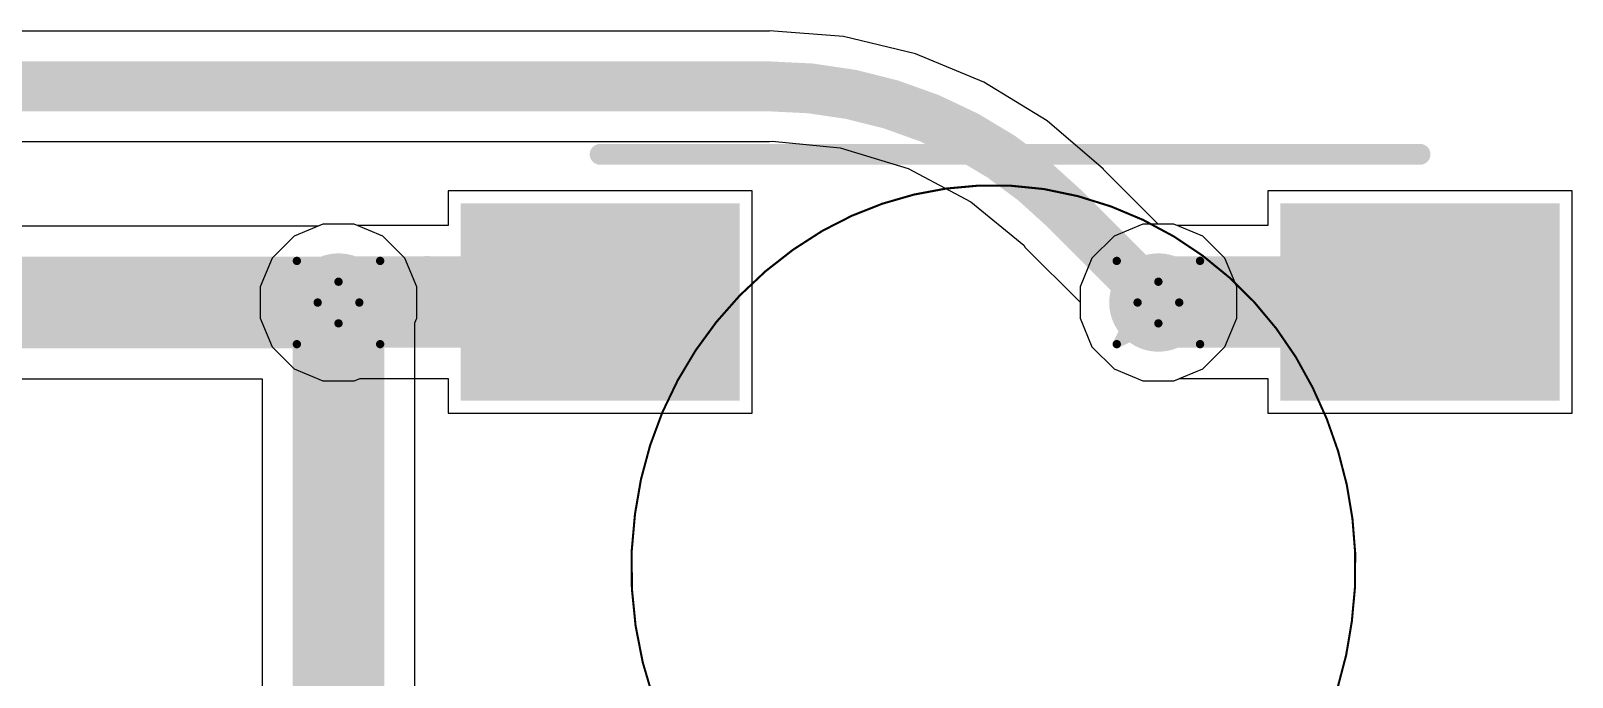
# Model space of a CAD drawing. Header units: inches. Extents: x -11 to 1110, y -7 to 455.
# Drawn here: x 470.31 to 479.71, y 214.68 to 218.63 of the extents above; entities that cross this region are included whole.
import ezdxf

# ---------------------------------------------------------------- set-up
doc = ezdxf.new("R2010")
doc.units = ezdxf.units.IN
for name, color, linetype in [('Bottom Layer', 5, 'Continuous'), ('Drill Drawing', 1, 'Continuous'), ('Mechanical 7', 56, 'Continuous'), ('Top Layer', 1, 'Continuous'), ('Top Overlay', 2, 'Continuous'), ('Top Paste', 8, 'Continuous'), ('Top Solder', 216, 'Continuous'), ('Via Holes', 16, 'Continuous')]:
    doc.layers.add(name, color=color, linetype=linetype)

msp = doc.modelspace()

# ---------------------------------------------------------------- hatches: boundary and pattern name
at = {"layer": 'Bottom Layer'}
h = msp.add_hatch(color=5, dxfattribs=at)
edge = h.paths.add_edge_path()
edge.add_arc((472.1828, 216.969), 0.3, 0, 360)
h = msp.add_hatch(color=5, dxfattribs=at)
edge = h.paths.add_edge_path()
edge.add_arc((477.1828, 216.969), 0.3, 0, 360)
at = {"layer": 'Top Layer'}
for points in [[(473.0284, 217.4724), (474.5284, 217.4724), (474.5284, 216.4724), (473.0284, 216.4724)], [(479.5284, 216.4724), (478.0284, 216.4724), (478.0284, 217.4724), (479.5284, 217.4724)]]:
    msp.add_hatch(color=1, dxfattribs=at).paths.add_polyline_path(points)
h = msp.add_hatch(color=1, dxfattribs=at)
edge = h.paths.add_edge_path()
edge.add_arc((472.1828, 216.969), 0.3, 0, 360)
h = msp.add_hatch(color=1, dxfattribs=at)
edge = h.paths.add_edge_path()
edge.add_arc((477.1828, 216.969), 0.3, 0, 360)
at = {"layer": 'Top Paste'}
for points in [[(473.0284, 217.4724), (474.5284, 217.4724), (474.5284, 216.4724), (473.0284, 216.4724)], [(479.5284, 216.4724), (478.0284, 216.4724), (478.0284, 217.4724), (479.5284, 217.4724)]]:
    msp.add_hatch(color=8, dxfattribs=at).paths.add_polyline_path(points)
at = {"layer": 'Top Solder'}
for points in [[(472.9268, 217.574), (474.63, 217.574), (474.63, 216.3708), (472.9268, 216.3708)], [(479.63, 216.3708), (477.9268, 216.3708), (477.9268, 217.574), (479.63, 217.574)]]:
    msp.add_hatch(color=216, dxfattribs=at).paths.add_polyline_path(points)
at = {"layer": 'Via Holes'}
h = msp.add_hatch(color=7, dxfattribs=at)
edge = h.paths.add_edge_path()
edge.add_arc((472.1828, 216.969), 0.15, 0, 360)
h = msp.add_hatch(color=7, dxfattribs=at)
edge = h.paths.add_edge_path()
edge.add_arc((477.1828, 216.969), 0.15, 0, 360)

# ---------------------------------------------------------------- linework, layer by layer
at = {"layer": 'Bottom Layer'}
for p, q in [((474.8121, 218.6243), (466.6259, 218.6243)), ((475.2625, 218.5912), (474.8121, 218.6267)), ((474.8121, 218.6267), (474.8121, 218.6243)), ((475.7018, 218.4858), (475.2625, 218.5912)), ((476.1191, 218.3129), (475.7018, 218.4858)), ((476.5044, 218.0768), (476.1191, 218.3129)), ((476.8479, 217.7834), (476.5044, 218.0768)), ((466.6259, 217.9509), (474.8121, 217.9509)), ((474.8121, 217.9509), (474.8269, 217.9539)), ((474.8269, 217.9539), (475.2428, 217.9129)), ((475.2428, 217.9129), (475.6569, 217.7873)), ((475.6569, 217.7873), (476.0386, 217.5833)), ((476.8462, 217.7817), (476.8479, 217.7834)), ((477.1811, 217.4468), (476.8462, 217.7817)), ((476.0386, 217.5833), (476.3617, 217.3181)), ((472.0596, 217.4352), (464.0665, 217.4352)), ((472.0877, 217.4468), (472.0596, 217.4352)), ((472.2778, 217.4468), (472.0877, 217.4468)), ((472.4534, 217.3741), (472.2778, 217.4468)), ((477.2778, 217.4468), (477.1811, 217.4468)), ((477.4534, 217.3741), (477.2778, 217.4468)), ((472.5878, 217.2397), (472.4534, 217.3741)), ((477.5878, 217.2397), (477.4534, 217.3741)), ((472.6606, 217.064), (472.5878, 217.2397)), ((476.3617, 217.3181), (476.3701, 217.3056)), ((476.3701, 217.3056), (476.705, 216.9707)), ((477.6606, 217.064), (477.5878, 217.2397)), ((472.6606, 216.874), (472.6606, 217.064)), ((477.6606, 216.874), (477.6606, 217.064)), ((476.705, 216.9707), (476.705, 216.874)), ((472.6489, 216.8459), (472.6606, 216.874)), ((476.705, 216.874), (476.7777, 216.6984)), ((477.5878, 216.6984), (477.6606, 216.874)), ((472.6489, 203.6447), (472.6489, 216.8459)), ((476.7777, 216.6984), (476.9121, 216.564)), ((477.4534, 216.564), (477.5878, 216.6984)), ((464.0665, 216.5029), (471.7166, 216.5029)), ((471.7166, 216.5029), (471.7166, 203.6447)), ((476.9121, 216.564), (477.0877, 216.4912)), ((477.0877, 216.4912), (477.2778, 216.4912)), ((477.2778, 216.4912), (477.4534, 216.564))]:
    msp.add_line(p, q, dxfattribs=at)
for points in [[(466.6259, 218.2876, 0.3048, 0.3048, 0), (474.8121, 218.2876, 0.3048, 0.3048, 0)], [(474.8121, 218.2876, 0.3048, 0.3048, -0.198912), (476.6081, 217.5437, 0.3048, 0.3048, 0)], [(476.6081, 217.5437, 0.3048, 0.3048, 0), (477.1828, 216.969, 0.3048, 0.3048, 0)], [(464.0665, 216.969, 0.5588, 0.5588, 0), (472.1828, 216.969, 0.5588, 0.5588, 0)], [(472.1828, 203.6447, 0.5588, 0.5588, 0), (472.1828, 216.969, 0.5588, 0.5588, 0)]]:
    msp.add_lwpolyline(points, format="xyseb", dxfattribs=at)
for points in [[(474.7359, 218.2876, 0.1524, 0.1524, 1), (474.8883, 218.2876, 0.1524, 0.1524, 1)], [(474.7359, 218.2876, 0.1524, 0.1524, 1), (474.8883, 218.2876, 0.1524, 0.1524, 1)], [(476.5319, 217.5437, 0.1524, 0.1524, 1), (476.6843, 217.5437, 0.1524, 0.1524, 1)], [(476.5319, 217.5437, 0.1524, 0.1524, 1), (476.6843, 217.5437, 0.1524, 0.1524, 1)], [(472.0431, 216.969, 0.2794, 0.2794, 1), (472.3225, 216.969, 0.2794, 0.2794, 1)], [(472.0431, 216.969, 0.2794, 0.2794, 1), (472.3225, 216.969, 0.2794, 0.2794, 1)], [(477.1066, 216.969, 0.1524, 0.1524, 1), (477.259, 216.969, 0.1524, 0.1524, 1)]]:
    msp.add_lwpolyline(points, format="xyseb", close=True, dxfattribs=at)
at = {"layer": 'Drill Drawing'}
for points in [[(471.9288, 217.223, 0.0508, 0.0508, 0), (472.1828, 217.096, 0.0508, 0.0508, 0)], [(471.9288, 217.223, 0.0508, 0.0508, 0), (472.0558, 216.969, 0.0508, 0.0508, 0)], [(472.1828, 217.096, 0.0508, 0.0508, 0), (472.4368, 217.223, 0.0508, 0.0508, 0)], [(472.3098, 216.969, 0.0508, 0.0508, 0), (472.4368, 217.223, 0.0508, 0.0508, 0)], [(476.9288, 217.223, 0.0508, 0.0508, 0), (477.1828, 217.096, 0.0508, 0.0508, 0)], [(476.9288, 217.223, 0.0508, 0.0508, 0), (477.0558, 216.969, 0.0508, 0.0508, 0)], [(477.1828, 217.096, 0.0508, 0.0508, 0), (477.4368, 217.223, 0.0508, 0.0508, 0)], [(477.3098, 216.969, 0.0508, 0.0508, 0), (477.4368, 217.223, 0.0508, 0.0508, 0)], [(471.9288, 216.715, 0.0508, 0.0508, 0), (472.0558, 216.969, 0.0508, 0.0508, 0)], [(472.3098, 216.969, 0.0508, 0.0508, 0), (472.4368, 216.715, 0.0508, 0.0508, 0)], [(476.9288, 216.715, 0.0508, 0.0508, 0), (477.0558, 216.969, 0.0508, 0.0508, 0)], [(477.3098, 216.969, 0.0508, 0.0508, 0), (477.4368, 216.715, 0.0508, 0.0508, 0)], [(471.9288, 216.715, 0.0508, 0.0508, 0), (472.1828, 216.842, 0.0508, 0.0508, 0)], [(472.1828, 216.842, 0.0508, 0.0508, 0), (472.4368, 216.715, 0.0508, 0.0508, 0)], [(476.9288, 216.715, 0.0508, 0.0508, 0), (477.1828, 216.842, 0.0508, 0.0508, 0)], [(477.1828, 216.842, 0.0508, 0.0508, 0), (477.4368, 216.715, 0.0508, 0.0508, 0)]]:
    msp.add_lwpolyline(points, format="xyseb", dxfattribs=at)
for points in [[(471.9161, 217.223, 0.0254, 0.0254, 1), (471.9415, 217.223, 0.0254, 0.0254, 1)], [(471.9161, 217.223, 0.0254, 0.0254, 1), (471.9415, 217.223, 0.0254, 0.0254, 1)], [(472.4241, 217.223, 0.0254, 0.0254, 1), (472.4495, 217.223, 0.0254, 0.0254, 1)], [(472.4241, 217.223, 0.0254, 0.0254, 1), (472.4495, 217.223, 0.0254, 0.0254, 1)], [(476.9161, 217.223, 0.0254, 0.0254, 1), (476.9415, 217.223, 0.0254, 0.0254, 1)], [(476.9161, 217.223, 0.0254, 0.0254, 1), (476.9415, 217.223, 0.0254, 0.0254, 1)], [(477.4241, 217.223, 0.0254, 0.0254, 1), (477.4495, 217.223, 0.0254, 0.0254, 1)], [(477.4241, 217.223, 0.0254, 0.0254, 1), (477.4495, 217.223, 0.0254, 0.0254, 1)], [(472.1701, 217.096, 0.0254, 0.0254, 1), (472.1955, 217.096, 0.0254, 0.0254, 1)], [(472.1701, 217.096, 0.0254, 0.0254, 1), (472.1955, 217.096, 0.0254, 0.0254, 1)], [(477.1701, 217.096, 0.0254, 0.0254, 1), (477.1955, 217.096, 0.0254, 0.0254, 1)], [(477.1701, 217.096, 0.0254, 0.0254, 1), (477.1955, 217.096, 0.0254, 0.0254, 1)], [(472.0431, 216.969, 0.0254, 0.0254, 1), (472.0685, 216.969, 0.0254, 0.0254, 1)], [(472.0431, 216.969, 0.0254, 0.0254, 1), (472.0685, 216.969, 0.0254, 0.0254, 1)], [(472.2971, 216.969, 0.0254, 0.0254, 1), (472.3225, 216.969, 0.0254, 0.0254, 1)], [(472.2971, 216.969, 0.0254, 0.0254, 1), (472.3225, 216.969, 0.0254, 0.0254, 1)], [(477.0431, 216.969, 0.0254, 0.0254, 1), (477.0685, 216.969, 0.0254, 0.0254, 1)], [(477.0431, 216.969, 0.0254, 0.0254, 1), (477.0685, 216.969, 0.0254, 0.0254, 1)], [(477.2971, 216.969, 0.0254, 0.0254, 1), (477.3225, 216.969, 0.0254, 0.0254, 1)], [(477.2971, 216.969, 0.0254, 0.0254, 1), (477.3225, 216.969, 0.0254, 0.0254, 1)], [(472.1701, 216.842, 0.0254, 0.0254, 1), (472.1955, 216.842, 0.0254, 0.0254, 1)], [(472.1701, 216.842, 0.0254, 0.0254, 1), (472.1955, 216.842, 0.0254, 0.0254, 1)], [(477.1701, 216.842, 0.0254, 0.0254, 1), (477.1955, 216.842, 0.0254, 0.0254, 1)], [(477.1701, 216.842, 0.0254, 0.0254, 1), (477.1955, 216.842, 0.0254, 0.0254, 1)], [(471.9161, 216.715, 0.0254, 0.0254, 1), (471.9415, 216.715, 0.0254, 0.0254, 1)], [(471.9161, 216.715, 0.0254, 0.0254, 1), (471.9415, 216.715, 0.0254, 0.0254, 1)], [(472.4241, 216.715, 0.0254, 0.0254, 1), (472.4495, 216.715, 0.0254, 0.0254, 1)], [(472.4241, 216.715, 0.0254, 0.0254, 1), (472.4495, 216.715, 0.0254, 0.0254, 1)], [(476.9161, 216.715, 0.0254, 0.0254, 1), (476.9415, 216.715, 0.0254, 0.0254, 1)], [(476.9161, 216.715, 0.0254, 0.0254, 1), (476.9415, 216.715, 0.0254, 0.0254, 1)], [(477.4241, 216.715, 0.0254, 0.0254, 1), (477.4495, 216.715, 0.0254, 0.0254, 1)], [(477.4241, 216.715, 0.0254, 0.0254, 1), (477.4495, 216.715, 0.0254, 0.0254, 1)]]:
    msp.add_lwpolyline(points, format="xyseb", close=True, dxfattribs=at)
at = {"layer": 'Mechanical 7'}
for points in [[(475.136, 217.4078, 0.0127, 0.0127, -0.168492), (476.4853, 217.6612, 0.0127, 0.0127, 0)], [(476.4853, 217.6612, 0.0127, 0.0127, -0.243559), (478.1231, 216.451, 0.0127, 0.0127, 0)], [(473.9908, 215.6783, 0.0127, 0.0127, -0.234196), (475.136, 217.4078, 0.0127, 0.0127, 0)], [(478.1231, 216.451, 0.0127, 0.0127, -0.151605), (478.3624, 215.0228, 0.0127, 0.0127, 0)], [(474.4136, 213.9492, 0.0127, 0.0127, -0.189783), (473.9908, 215.6783, 0.0127, 0.0127, 0)], [(478.3624, 215.0228, 0.0127, 0.0127, -0.251301), (477.0985, 213.2316, 0.0127, 0.0127, 0)]]:
    msp.add_lwpolyline(points, format="xyseb", dxfattribs=at)
for points in [[(476.4821, 217.6612, 0.00635, 0.00635, 1), (476.4885, 217.6612, 0.00635, 0.00635, 1)], [(476.4821, 217.6612, 0.00635, 0.00635, 1), (476.4885, 217.6612, 0.00635, 0.00635, 1)], [(475.1328, 217.4078, 0.00635, 0.00635, 1), (475.1391, 217.4078, 0.00635, 0.00635, 1)], [(475.1328, 217.4078, 0.00635, 0.00635, 1), (475.1391, 217.4078, 0.00635, 0.00635, 1)], [(478.1199, 216.451, 0.00635, 0.00635, 1), (478.1262, 216.451, 0.00635, 0.00635, 1)], [(478.1199, 216.451, 0.00635, 0.00635, 1), (478.1263, 216.451, 0.00635, 0.00635, 1)], [(473.9876, 215.6783, 0.00635, 0.00635, 1), (473.994, 215.6783, 0.00635, 0.00635, 1)], [(473.9876, 215.6783, 0.00635, 0.00635, 1), (473.994, 215.6783, 0.00635, 0.00635, 1)], [(478.3593, 215.0228, 0.00635, 0.00635, 1), (478.3656, 215.0228, 0.00635, 0.00635, 1)], [(478.3593, 215.0228, 0.00635, 0.00635, 1), (478.3656, 215.0228, 0.00635, 0.00635, 1)]]:
    msp.add_lwpolyline(points, format="xyseb", close=True, dxfattribs=at)
at = {"layer": 'Top Layer'}
for p, q in [((474.7062, 217.6502), (472.8506, 217.6502)), ((472.8506, 217.6502), (472.8506, 217.4386)), ((474.7062, 216.2946), (474.7062, 217.6502)), ((479.7062, 217.6502), (477.8506, 217.6502)), ((477.8506, 217.6502), (477.8506, 217.4386)), ((479.7062, 216.2946), (479.7062, 217.6502)), ((472.0877, 217.4468), (471.9121, 217.3741)), ((472.2778, 217.4468), (472.0877, 217.4468)), ((472.2977, 217.4386), (472.2778, 217.4468)), ((472.8506, 217.4386), (472.2977, 217.4386)), ((477.0877, 217.4468), (476.9121, 217.3741)), ((477.2778, 217.4468), (477.0877, 217.4468)), ((477.2977, 217.4386), (477.2778, 217.4468)), ((477.8506, 217.4386), (477.2977, 217.4386)), ((471.9121, 217.3741), (471.7777, 217.2397)), ((476.9121, 217.3741), (476.7777, 217.2397)), ((471.7777, 217.2397), (471.705, 217.064)), ((476.7777, 217.2397), (476.705, 217.064)), ((471.705, 217.064), (471.705, 216.874)), ((476.705, 217.064), (476.705, 216.874)), ((471.705, 216.874), (471.7777, 216.6984)), ((476.705, 216.874), (476.7777, 216.6984)), ((471.7777, 216.6984), (471.9121, 216.564)), ((476.7777, 216.6984), (476.9121, 216.564)), ((471.9121, 216.564), (472.0877, 216.4912)), ((472.0877, 216.4912), (472.2778, 216.4912)), ((472.2778, 216.4912), (472.3141, 216.5062)), ((472.3141, 216.5062), (472.8506, 216.5062)), ((472.8506, 216.5062), (472.8506, 216.2946)), ((476.9121, 216.564), (477.0877, 216.4912)), ((477.0877, 216.4912), (477.2778, 216.4912)), ((477.2778, 216.4912), (477.3141, 216.5062)), ((477.3141, 216.5062), (477.8506, 216.5062)), ((477.8506, 216.5062), (477.8506, 216.2946)), ((472.8506, 216.2946), (474.7062, 216.2946)), ((477.8506, 216.2946), (479.7062, 216.2946))]:
    msp.add_line(p, q, dxfattribs=at)
for points in [[(472.1828, 216.9724, 0.5588, 0.5588, 0), (473.7784, 216.9724, 0.5588, 0.5588, 0)], [(477.1828, 216.9724, 0.5588, 0.5588, 0), (478.7784, 216.9724, 0.5588, 0.5588, 0)]]:
    msp.add_lwpolyline(points, format="xyseb", dxfattribs=at)
for points in [[(472.0431, 216.9724, 0.2794, 0.2794, 1), (472.3225, 216.9724, 0.2794, 0.2794, 1)], [(473.6387, 216.9724, 0.2794, 0.2794, 1), (473.9181, 216.9724, 0.2794, 0.2794, 1)], [(477.0431, 216.9724, 0.2794, 0.2794, 1), (477.3225, 216.9724, 0.2794, 0.2794, 1)], [(478.6387, 216.9724, 0.2794, 0.2794, 1), (478.9181, 216.9724, 0.2794, 0.2794, 1)]]:
    msp.add_lwpolyline(points, format="xyseb", close=True, dxfattribs=at)
at = {"layer": 'Top Overlay'}
for points in [[(473.7784, 217.8732, 0.127, 0.127, 0), (478.7784, 217.8732, 0.127, 0.127, 0)], [(472.7224, 217.1258, 0.254, 0.254, 0), (472.8494, 216.9988, 0.254, 0.254, 0)], [(472.7224, 216.8718, 0.254, 0.254, 0), (472.7224, 217.1258, 0.254, 0.254, 0)], [(472.7224, 216.8718, 0.254, 0.254, 0), (472.8494, 216.9988, 0.254, 0.254, 0)]]:
    msp.add_lwpolyline(points, format="xyseb", dxfattribs=at)
for points in [[(473.7466, 217.8732, 0.0635, 0.0635, 1), (473.8101, 217.8732, 0.0635, 0.0635, 1)], [(478.7466, 217.8732, 0.0635, 0.0635, 1), (478.8101, 217.8732, 0.0635, 0.0635, 1)], [(472.6589, 217.1258, 0.127, 0.127, 1), (472.7859, 217.1258, 0.127, 0.127, 1)], [(472.6589, 217.1258, 0.127, 0.127, 1), (472.7859, 217.1258, 0.127, 0.127, 1)], [(472.7859, 216.9988, 0.127, 0.127, 1), (472.9129, 216.9988, 0.127, 0.127, 1)], [(472.7859, 216.9988, 0.127, 0.127, 1), (472.9129, 216.9988, 0.127, 0.127, 1)], [(472.6589, 216.8718, 0.127, 0.127, 1), (472.7859, 216.8718, 0.127, 0.127, 1)], [(472.6589, 216.8718, 0.127, 0.127, 1), (472.7859, 216.8718, 0.127, 0.127, 1)]]:
    msp.add_lwpolyline(points, format="xyseb", close=True, dxfattribs=at)

doc.saveas('drawing.dxf')
